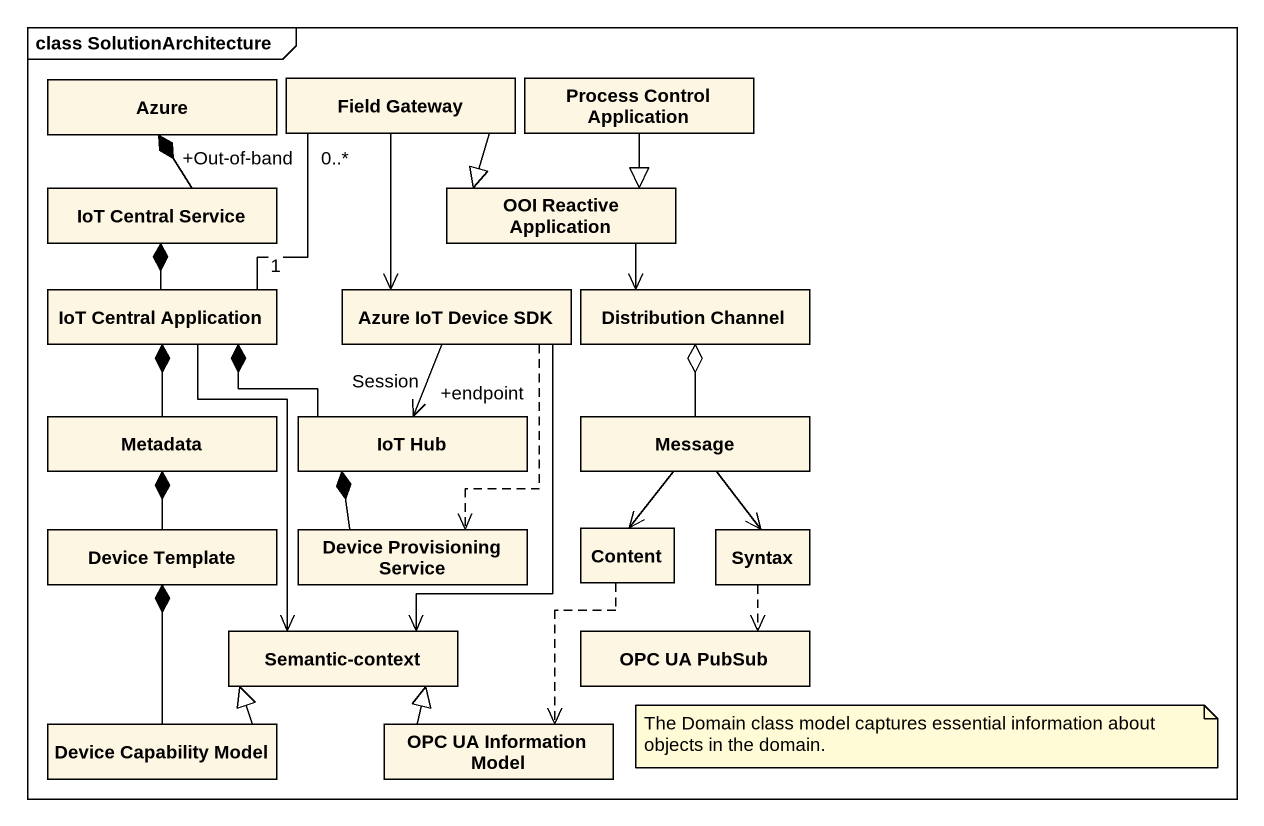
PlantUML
@startuml
mainframe class SolutionArchitecture
hide circle
hide empty members
class Azure
class "Field Gateway" as Field_Gateway
class "Process Control Application" as Process_Control_Application
class "IoT Central Service" as IoT_Central_Service
class "OOI Reactive Application" as OOI_Reactive_Application
class "IoT Central Application" as IoT_Central_Application
class "Azure IoT Device SDK" as Azure_IoT_Device_SDK
class "Distribution Channel" as Distribution_Channel
class Metadata
class "IoT Hub" as IoT_Hub
class Message
class "Device Template" as Device_Template
class "Device Provisioning Service" as Device_Provisioning_Service
class Content
class Syntax
class "Semantic-context" as Semantic_context
class "OPC UA PubSub" as OPC_UA_PubSub
class "Device Capability Model" as Device_Capability_Model
class "OPC UA Information Model" as OPC_UA_Information_Model
Field_Gateway --|> OOI_Reactive_Application
Field_Gateway "+Out-of-band\n0..*" -- "1" IoT_Central_Application
Field_Gateway --> Azure_IoT_Device_SDK
Process_Control_Application --|> OOI_Reactive_Application
IoT_Central_Service -up-* Azure
IoT_Central_Service *-- IoT_Central_Application
OOI_Reactive_Application --> Distribution_Channel
IoT_Central_Application --> Semantic_context
Azure_IoT_Device_SDK --> "+endpoint" IoT_Hub : Session
Azure_IoT_Device_SDK ..> Device_Provisioning_Service
Azure_IoT_Device_SDK --> Semantic_context
Metadata -up-* IoT_Central_Application
IoT_Hub -left-* IoT_Central_Application
Message -up-o Distribution_Channel
Message --> Content
Message --> Syntax
Device_Template -up-* Metadata
Device_Provisioning_Service -up-* IoT_Hub
Content ..> OPC_UA_Information_Model
Syntax ..> OPC_UA_PubSub
Device_Capability_Model -up-* Device_Template
Device_Capability_Model -right-|> Semantic_context
OPC_UA_Information_Model -left-|> Semantic_context
note as N1
  The Domain class model captures essential information about objects in the domain.
end note
@enduml
